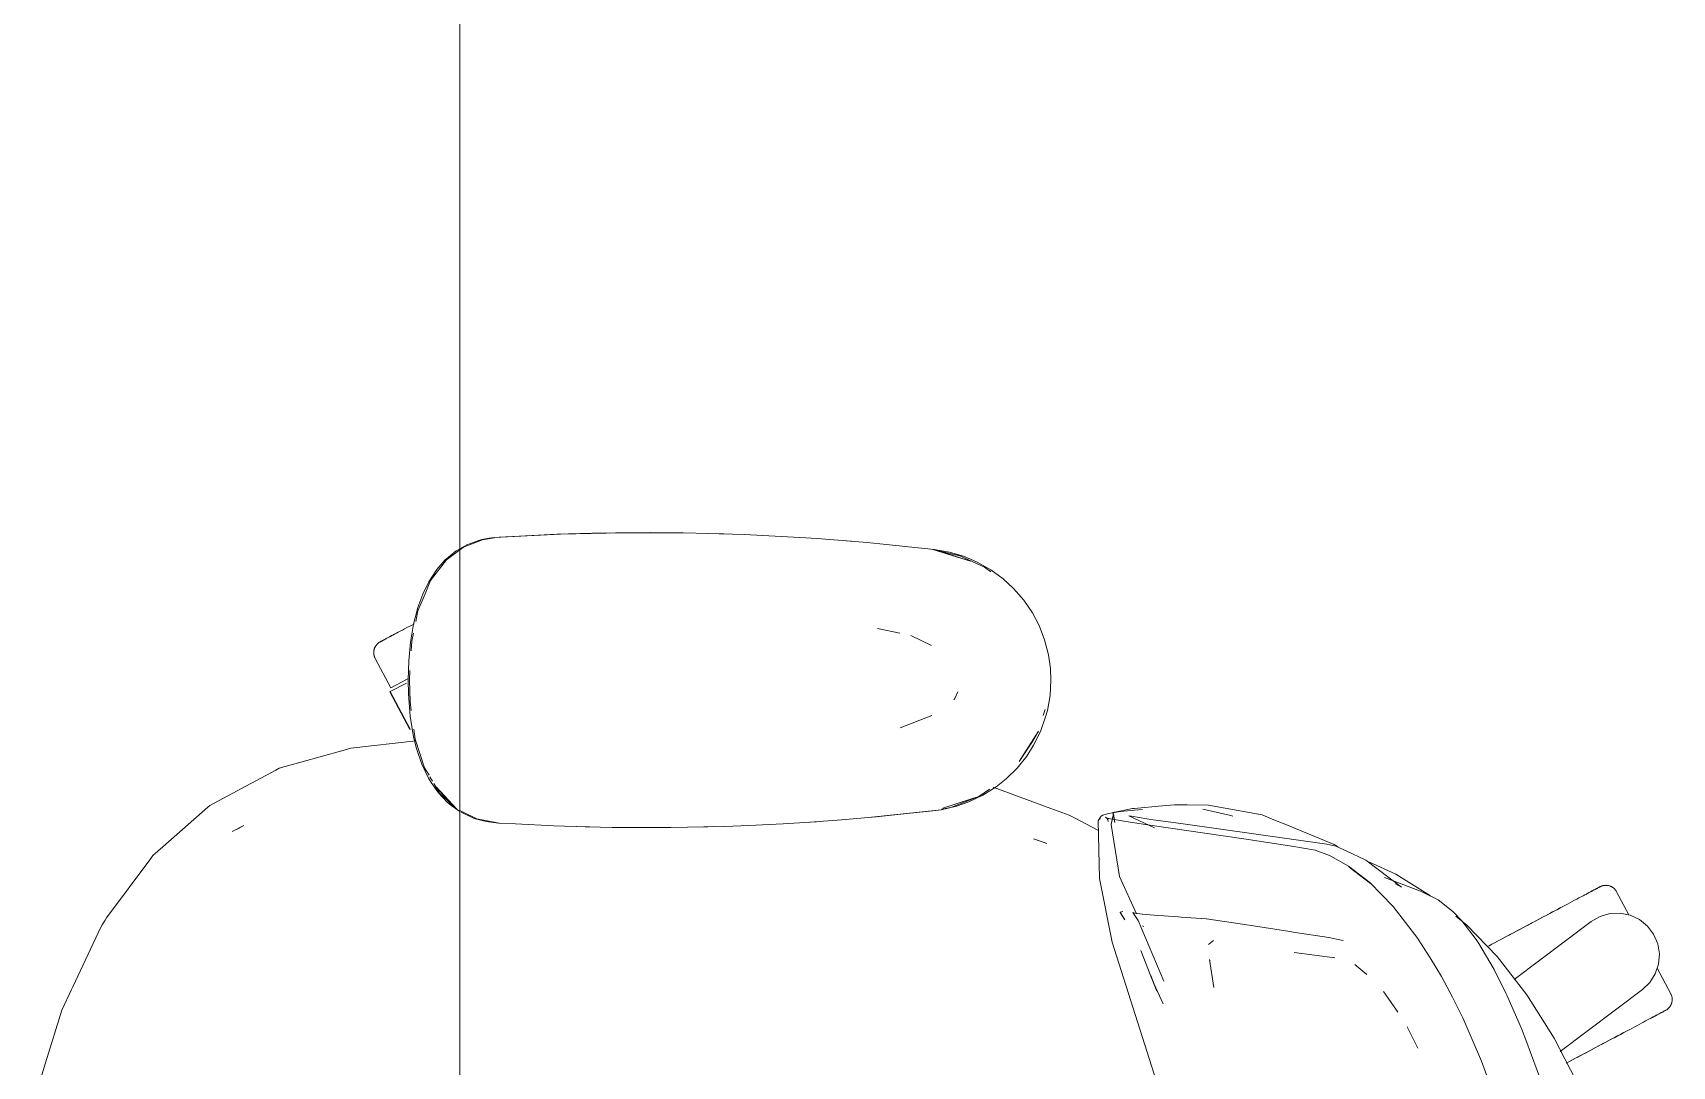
# Model space of a CAD drawing. Header units: millimetres. Extents: x 155927 to 317870, y -36033 to 97293.
# Drawn here: x 187003 to 187542, y 32283 to 32623 of the extents above; entities that cross this region are included whole.
import ezdxf

# ---------------------------------------------------------------- set-up
doc = ezdxf.new("R2010")
doc.units = ezdxf.units.MM
doc.header["$MEASUREMENT"] = 0
doc.layers.add('G-IMPT', color=8, linetype='CONTINUOUS', lineweight=9)
doc.layers.add('I-FURN', color=8, linetype='CONTINUOUS', lineweight=9)

msp = doc.modelspace()

# ---------------------------------------------------------------- linework, layer by layer
at = {"layer": 'G-IMPT'}
for p, q in [((187150.63, 32456.52), (187154.48, 32457.1)), ((187154.5, 32457.23), (187152.85, 32456.98)), ((187176.28, 32458.32), (187154.5, 32457.23)), ((187175.07, 32458.28), (187154.5, 32457.23)), ((187154.5, 32457.23), (187156.1, 32457.35)), ((187176.28, 32458.32), (187156.1, 32457.35)), ((187196.47, 32458.79), (187175.07, 32458.28)), ((187186.64, 32458.62), (187175.07, 32458.28)), ((187175.07, 32458.28), (187176.28, 32458.32)), ((187196.47, 32458.79), (187176.28, 32458.32)), ((187186.64, 32458.62), (187205.86, 32458.83)), ((187196.47, 32458.79), (187186.64, 32458.62)), ((187216.65, 32458.74), (187186.64, 32458.62)), ((187194.43, 32458.77), (187192.52, 32458.69)), ((187196.47, 32458.75), (187194.43, 32458.77)), ((187216.65, 32458.74), (187196.47, 32458.79)), ((187216.65, 32458.74), (187205.86, 32458.83)), ((187216.65, 32458.74), (187225.07, 32458.57)), ((187236.83, 32458.19), (187225.07, 32458.57)), ((187230.01, 32458.44), (187228.51, 32458.45)), ((187231.94, 32458.33), (187230.01, 32458.44)), ((187236.83, 32458.19), (187242.85, 32457.93)), ((187256.99, 32457.12), (187242.85, 32457.93)), ((187262.08, 32456.8), (187256.99, 32457.12)), ((187142.04, 32452.82), (187138.3, 32449.74)), ((187143.23, 32453.21), (187138.81, 32449.94)), ((187143.23, 32453.5), (187142.04, 32452.82)), ((187145.47, 32454.78), (187143.23, 32453.5)), ((187144.44, 32454.11), (187143.23, 32453.21)), ((187150.63, 32456.52), (187144.44, 32454.11)), ((187145.47, 32454.78), (187149.11, 32456.17)), ((187150.46, 32456.54), (187149.11, 32456.17)), ((187150.46, 32456.54), (187152.85, 32456.98)), ((187262.08, 32456.8), (187277.14, 32455.55)), ((187270.27, 32456.15), (187271.94, 32455.98)), ((187277.14, 32455.55), (187281.27, 32455.2)), ((187281.27, 32455.2), (187299.19, 32453.3)), ((187298.68, 32453.3), (187311.14, 32449.47)), ((187298.68, 32453.3), (187302, 32452.38)), ((187299.19, 32453.3), (187304.24, 32452.4)), ((187307.65, 32451.25), (187299.25, 32453.17)), ((187311.14, 32449.47), (187302, 32452.38)), ((187309.1, 32450.94), (187304.24, 32452.4)), ((187132.97, 32442.65), (187135.63, 32446.7)), ((187138.81, 32449.94), (187133.6, 32443.15)), ((187135.63, 32446.7), (187138.3, 32449.74)), ((187307.65, 32451.25), (187315.71, 32447.52)), ((187313.34, 32449.13), (187309.1, 32450.94)), ((187313.34, 32449.13), (187317.78, 32446.61)), ((187317.82, 32445.92), (187315.71, 32447.52)), ((187321.87, 32443.62), (187317.78, 32446.61)), ((187132.97, 32442.65), (187130.99, 32438.58)), ((187133.6, 32443.15), (187131.76, 32438.76)), ((187321.87, 32443.62), (187325.3, 32440.45)), ((187129.4, 32434.25), (187130.99, 32438.58)), ((187129.43, 32433.13), (187131.76, 32438.76)), ((187328.62, 32436.62), (187325.3, 32440.45)), ((187331.46, 32432.45), (187328.62, 32436.62)), ((187129.4, 32434.25), (187127.97, 32428.77)), ((187129.43, 32433.13), (187128.72, 32429.67)), ((187331.46, 32432.45), (187333.64, 32428.29)), ((187126.98, 32422.83), (187127.97, 32428.77)), ((187127.93, 32425.83), (187127.39, 32423.17)), ((187280.48, 32427.33), (187287.91, 32425.76)), ((187298.31, 32421.72), (187291.53, 32424.99)), ((187333.64, 32428.29), (187335.48, 32423.57)), ((187126.98, 32422.83), (187126.41, 32416.68)), ((187127.39, 32423.17), (187127.19, 32419.97)), ((187336.74, 32418.71), (187335.48, 32423.57)), ((187126.23, 32410.35), (187126.41, 32416.68)), ((187336.74, 32418.71), (187337.39, 32414.19)), ((187337.56, 32410.35), (187337.39, 32414.19)), ((187126.32, 32405.84), (187126.23, 32410.35)), ((187126.79, 32413.46), (187126.6, 32410.35)), ((187126.83, 32403.18), (187126.6, 32410.35)), ((187337.56, 32410.35), (187337.26, 32405.31)), ((187126.32, 32405.84), (187126.89, 32398.52)), ((187126.83, 32403.18), (187127.23, 32400.4)), ((187305.93, 32404.3), (187305.63, 32403.85)), ((187306.94, 32406.52), (187305.93, 32404.3)), ((187337.26, 32405.31), (187336.38, 32400.36)), ((187128.01, 32391.76), (187126.89, 32398.52)), ((187287.98, 32394.63), (187298.4, 32398.77)), ((187334.11, 32393.46), (187335.82, 32398.23)), ((187335.03, 32398.72), (187335.64, 32400.7)), ((187336.38, 32400.36), (187335.82, 32398.23)), ((187128.1, 32394.21), (187128.56, 32390.92)), ((187333.46, 32393.55), (187327.14, 32383.6)), ((187333.46, 32393.55), (187331.3, 32389.88)), ((187334.11, 32393.46), (187331.87, 32388.95)), ((187105.14, 32387.37), (187083.79, 32381.36)), ((187105.14, 32387.37), (187107.4, 32388)), ((187128.68, 32390.42), (187107.4, 32388)), ((187128.99, 32387.84), (187128.01, 32391.76)), ((187128.56, 32390.92), (187131.59, 32381.53)), ((187128.99, 32387.84), (187130.73, 32382.75)), ((187331.3, 32389.88), (187327.14, 32383.6)), ((187331.87, 32388.95), (187329.6, 32385.4)), ((187130.73, 32382.75), (187132.93, 32378.11)), ((187326.41, 32381.42), (187329.6, 32385.4)), ((187082.68, 32380.76), (187071.45, 32374.75)), ((187083.79, 32381.36), (187082.68, 32380.76)), ((187131.59, 32381.53), (187133.06, 32379.08)), ((187132.93, 32378.11), (187133.74, 32376.74)), ((187133.34, 32378.61), (187134.2, 32377.17)), ((187136.18, 32373.28), (187133.74, 32376.74)), ((187134.67, 32376.38), (187136.55, 32373.23)), ((187322.81, 32377.87), (187319.5, 32375.25)), ((187326.41, 32381.42), (187322.81, 32377.87)), ((187071.45, 32374.75), (187061.01, 32369.17)), ((187135.36, 32375.32), (187142.26, 32367.92)), ((187135.36, 32375.32), (187136.64, 32373.85)), ((187139.05, 32370.24), (187136.18, 32373.28)), ((187136.55, 32373.23), (187142.26, 32367.92)), ((187136.77, 32373.69), (187139.85, 32370.16)), ((187313.85, 32372.13), (187302, 32368.31)), ((187311.14, 32371.23), (187302, 32368.31)), ((187304.63, 32368.52), (187313.85, 32372.13)), ((187315.17, 32372.52), (187310.59, 32370.33)), ((187313.85, 32372.13), (187311.14, 32371.23)), ((187313.85, 32372.13), (187317.36, 32374.51)), ((187315.17, 32372.52), (187319.5, 32375.25)), ((187318.6, 32375.13), (187337.54, 32368.19)), ((187045.56, 32355.56), (187060.34, 32368.58)), ((187060.34, 32368.58), (187061.01, 32369.17)), ((187139.05, 32370.24), (187140.37, 32369.1)), ((187142.26, 32367.92), (187139.85, 32370.16)), ((187143.23, 32367.15), (187140.37, 32369.1)), ((187144.5, 32366.82), (187143.23, 32367.45)), ((187143.59, 32366.9), (187147.92, 32364.91)), ((187144.5, 32366.82), (187148.76, 32364.72)), ((187301.5, 32367.73), (187278.54, 32365.27)), ((187278.54, 32365.27), (187298.68, 32367.4)), ((187301.5, 32367.73), (187280.06, 32365.38)), ((187301.5, 32367.73), (187298.68, 32367.4)), ((187301.5, 32367.73), (187306.46, 32368.88)), ((187301.57, 32367.94), (187304.63, 32368.52)), ((187310.59, 32370.33), (187306.46, 32368.88)), ((187337.54, 32368.19), (187343.51, 32366)), ((187345.27, 32365.08), (187343.51, 32366)), ((187354.09, 32365.65), (187353.72, 32365.16)), ((187354.63, 32365.97), (187354.09, 32365.65)), ((187354.63, 32365.97), (187356.49, 32366.52)), ((187359.77, 32367.06), (187356.49, 32366.52)), ((187358.1, 32366.46), (187357.41, 32362.88)), ((187360.18, 32367.32), (187357.86, 32366.87)), ((187358.59, 32363.59), (187357.86, 32366.87)), ((187358.59, 32363.59), (187358.1, 32366.46)), ((187359.77, 32367.06), (187360.39, 32367.14)), ((187364.43, 32368.13), (187360.18, 32367.32)), ((187360.39, 32367.14), (187365.07, 32367.65)), ((187363.2, 32365.74), (187371.6, 32361.75)), ((187363.2, 32365.74), (187364.06, 32365.59)), ((187369.08, 32364.76), (187364.06, 32365.59)), ((187364.9, 32368.17), (187364.43, 32368.13)), ((187364.9, 32368.17), (187374.23, 32368.98)), ((187365.07, 32367.65), (187367.66, 32367.87)), ((187374.23, 32368.98), (187378.18, 32369.32)), ((187382.35, 32369.32), (187378.18, 32369.32)), ((187389.32, 32369.29), (187382.35, 32369.32)), ((187387.46, 32367.88), (187396.76, 32365.84)), ((187389.32, 32369.29), (187407.02, 32366.05)), ((187396.76, 32365.84), (187397.34, 32365.68)), ((187407.02, 32366.05), (187410.88, 32364.46)), ((187068.31, 32360.56), (187072.2, 32362.51)), ((187068.31, 32360.56), (187070.61, 32361.73)), ((187070.61, 32361.73), (187072.2, 32362.51)), ((187151.87, 32363.85), (187147.92, 32364.91)), ((187148.76, 32364.72), (187156.1, 32363.35)), ((187155.88, 32363.35), (187151.87, 32363.85)), ((187161.54, 32363.06), (187155.88, 32363.35)), ((187161.54, 32363.06), (187174.1, 32362.45)), ((187177.65, 32362.32), (187174.1, 32362.45)), ((187193.32, 32361.95), (187177.65, 32362.32)), ((187181.69, 32362.24), (187184.37, 32362.12)), ((187185.8, 32362.12), (187184.37, 32362.12)), ((187193.32, 32361.95), (187197.83, 32361.89)), ((187197.83, 32361.89), (187212.54, 32361.9)), ((187218.01, 32361.97), (187212.54, 32361.9)), ((187218.01, 32361.97), (187230.32, 32362.27)), ((187224.79, 32362.11), (187223.39, 32362.11)), ((187226.45, 32362.19), (187224.79, 32362.11)), ((187238.2, 32362.56), (187230.32, 32362.27)), ((187238.2, 32362.56), (187249.51, 32363.1)), ((187258.38, 32363.66), (187249.51, 32363.1)), ((187258.38, 32363.66), (187268.67, 32364.39)), ((187260.42, 32363.8), (187258.52, 32363.71)), ((187280.06, 32365.38), (187268.67, 32364.39)), ((187352.97, 32361.04), (187345.27, 32365.08)), ((187353.11, 32364.12), (187353.72, 32365.16)), ((187353.5, 32345.14), (187353.11, 32364.12)), ((187353.59, 32364.53), (187353.72, 32365.16)), ((187353.59, 32364.53), (187353.7, 32365.08)), ((187353.72, 32365.16), (187353.7, 32365.08)), ((187355.98, 32364.93), (187355.48, 32365.33)), ((187356.58, 32364.77), (187355.48, 32365.33)), ((187356.58, 32364.77), (187355.96, 32364.94)), ((187355.96, 32364.94), (187362.23, 32363.83)), ((187355.98, 32364.93), (187356.31, 32364.39)), ((187356.38, 32363.89), (187356.31, 32364.39)), ((187360.13, 32345.84), (187357.41, 32362.88)), ((187362.23, 32363.83), (187370.08, 32362.72)), ((187369.08, 32364.76), (187370.38, 32364.54)), ((187370.08, 32362.72), (187400.95, 32358.16)), ((187381.04, 32363.1), (187370.38, 32364.54)), ((187381.04, 32363.1), (187428.26, 32356.43)), ((187414.24, 32363.07), (187410.88, 32364.46)), ((187430.69, 32356.27), (187414.24, 32363.07)), ((187045.56, 32355.56), (187042.3, 32352.69)), ((187336.24, 32356.59), (187331.77, 32358.23)), ((187331.77, 32358.23), (187335.65, 32356.85)), ((187336.24, 32356.59), (187335.65, 32356.85)), ((187400.95, 32358.16), (187416.72, 32355.77)), ((187424.39, 32354.47), (187416.72, 32355.77)), ((187428.26, 32356.43), (187431.25, 32355.78)), ((187431.86, 32355.5), (187430.69, 32356.27)), ((187434.62, 32354.22), (187431.25, 32355.78)), ((187027, 32332.23), (187041.57, 32351.72)), ((187041.57, 32351.72), (187042.3, 32352.69)), ((187424.39, 32354.47), (187429.18, 32352.71)), ((187429.6, 32352.5), (187429.18, 32352.71)), ((187435.44, 32349.21), (187429.6, 32352.5)), ((187434.62, 32354.22), (187441.14, 32351.18)), ((187452.84, 32342.24), (187441.14, 32351.18)), ((187442.33, 32350.51), (187450.95, 32346.53)), ((187353.5, 32345.14), (187357.69, 32324.18)), ((187360.13, 32345.84), (187365.74, 32333.49)), ((187435.44, 32349.21), (187442.41, 32343.79)), ((187442.61, 32343.49), (187435.66, 32348.89)), ((187435.66, 32348.89), (187439.04, 32346.3)), ((187442.61, 32343.49), (187439.04, 32346.3)), ((187447.19, 32345.47), (187459.09, 32340.96)), ((187450.95, 32346.53), (187462.4, 32339.4)), ((187450.14, 32335.89), (187442.41, 32343.79)), ((187452.84, 32342.24), (187450.81, 32343.4)), ((187461.32, 32339.89), (187459.09, 32340.96)), ((187463.76, 32338.71), (187461.32, 32339.89)), ((187464.89, 32338.1), (187463.76, 32338.71)), ((187360.27, 32334.01), (187360.33, 32334.03)), ((187360.27, 32334.01), (187361.86, 32331.55)), ((187361.2, 32334.31), (187360.33, 32334.03)), ((187361.86, 32331.55), (187360.33, 32334.03)), ((187360.33, 32334.03), (187361.82, 32331.56)), ((187365.19, 32333.72), (187364.47, 32334)), ((187364.47, 32334), (187366.23, 32331.34)), ((187365.19, 32333.72), (187365.21, 32333.71)), ((187367.59, 32333.42), (187365.21, 32333.71)), ((187367.59, 32333.42), (187367.67, 32333.41)), ((187371.54, 32333.12), (187367.67, 32333.41)), ((187379.4, 32332.55), (187371.54, 32333.12)), ((187450.14, 32335.89), (187458.16, 32325.46)), ((187464.89, 32338.1), (187469.76, 32334.24)), ((187469.76, 32334.24), (187472.65, 32331.21)), ((187025.18, 32329.17), (187015.92, 32309.53)), ((187025.18, 32329.17), (187025.6, 32329.88)), ((187026.54, 32331.46), (187025.6, 32329.88)), ((187027, 32332.23), (187026.54, 32331.46)), ((187366.23, 32331.34), (187374.67, 32311.36)), ((187367.68, 32329.62), (187368.12, 32329.35)), ((187380.39, 32332.48), (187379.4, 32332.55)), ((187388.63, 32331.86), (187380.39, 32332.48)), ((187388.63, 32331.86), (187388.71, 32331.85)), ((187402.78, 32329.82), (187388.71, 32331.85)), ((187402.78, 32329.82), (187416.14, 32327.71)), ((187416.14, 32327.71), (187416.65, 32327.63)), ((187474.32, 32329.79), (187470.65, 32332.79)), ((187472.65, 32331.21), (187477.37, 32325.08)), ((187474.32, 32329.79), (187484.28, 32319.5)), ((187373.68, 32273.94), (187357.69, 32324.18)), ((187389.37, 32323.47), (187391.01, 32324.75)), ((187417.26, 32327.53), (187416.65, 32327.63)), ((187417.26, 32327.53), (187428.98, 32325.73)), ((187428.98, 32325.73), (187429.45, 32325.66)), ((187431.43, 32325.23), (187429.45, 32325.66)), ((187433.6, 32324.77), (187431.43, 32325.23)), ((187458.33, 32325.2), (187458.16, 32325.46)), ((187462.21, 32319.1), (187458.33, 32325.2)), ((187477.37, 32325.08), (187478.23, 32323.79)), ((187482.96, 32315.79), (187478.23, 32323.79)), ((187370.37, 32312.99), (187367.12, 32321.46)), ((187389.72, 32318.53), (187391.12, 32309.36)), ((187389.72, 32318.53), (187389.77, 32318.18)), ((187417.56, 32320.85), (187430.91, 32319.07)), ((187430.91, 32319.07), (187430.44, 32319.22)), ((187441.41, 32313.57), (187437.5, 32316.91)), ((187462.21, 32319.1), (187465.98, 32312.87)), ((187494.09, 32306.9), (187484.28, 32319.5)), ((187372.39, 32308.09), (187370.37, 32313.2)), ((187370.37, 32313.2), (187372.39, 32308.08)), ((187370.37, 32312.99), (187372.39, 32308.09)), ((187469.55, 32306.08), (187465.98, 32312.87)), ((187483.27, 32315.19), (187482.96, 32315.79)), ((187483.27, 32315.19), (187487.27, 32307.18)), ((187012.29, 32301.85), (187015.48, 32308.61)), ((187015.92, 32309.53), (187015.48, 32308.61)), ((187371.39, 32310.62), (187374.44, 32303.9)), ((187447.69, 32306.94), (187446.93, 32308.04)), ((187447.69, 32306.94), (187451.18, 32301.81)), ((187487.49, 32306.74), (187487.27, 32307.18)), ((187487.49, 32306.74), (187492.26, 32295.78)), ((187503.06, 32292.6), (187494.09, 32306.9)), ((187012.29, 32301.85), (187006.97, 32284.58)), ((187451.18, 32301.81), (187451.57, 32301.23)), ((187469.55, 32306.08), (187472.94, 32299.36)), ((187454.71, 32296.33), (187458.25, 32289.36)), ((187479.11, 32285.13), (187472.94, 32299.36)), ((187492.26, 32295.78), (187493.74, 32292.1)), ((187499.34, 32277.03), (187493.74, 32292.1)), ((187510.15, 32278.82), (187503.06, 32292.6)), ((187006.97, 32284.58), (187002.78, 32270.97)), ((187484.57, 32270.25), (187479.11, 32285.13))]:
    msp.add_line(p, q, dxfattribs=at)
at = {"layer": 'I-FURN'}
for p, q in [((187143.23, 31408.14), (187143.23, 32808.14)), ((187143.23, 32808.14), (187143.23, 31408.14)), ((187119.87, 32424.46), (187120.35, 32424.71)), ((187120.62, 32424.86), (187120.12, 32424.59)), ((187120.35, 32424.71), (187120.87, 32424.99)), ((187121.16, 32425.14), (187120.62, 32424.86)), ((187120.87, 32424.99), (187121.42, 32425.28)), ((187121.73, 32425.45), (187121.16, 32425.14)), ((187121.42, 32425.28), (187122, 32425.59)), ((187122.33, 32425.77), (187121.73, 32425.45)), ((187122.96, 32426.1), (187122.33, 32425.77)), ((187123.63, 32426.46), (187122.96, 32426.1)), ((187124.32, 32426.82), (187123.63, 32426.46)), ((187125.04, 32427.21), (187124.32, 32426.82)), ((187125.79, 32427.61), (187125.04, 32427.21)), ((187126.57, 32428.02), (187125.79, 32427.61)), ((187127.37, 32428.45), (187126.57, 32428.02)), ((187128.19, 32428.88), (187127.37, 32428.45)), ((187114.89, 32419.51), (187114.9, 32419.67)), ((187114.89, 32419.35), (187114.89, 32419.51)), ((187114.89, 32419.19), (187114.89, 32419.35)), ((187114.9, 32419.67), (187114.91, 32419.83)), ((187114.91, 32419.83), (187114.93, 32419.99)), ((187114.93, 32419.99), (187114.96, 32420.15)), ((187114.96, 32420.15), (187115, 32420.31)), ((187115, 32420.31), (187115.04, 32420.47)), ((187115.04, 32420.47), (187115.08, 32420.62)), ((187115.08, 32420.62), (187115.13, 32420.77)), ((187115.13, 32420.77), (187115.19, 32420.92)), ((187115.19, 32420.92), (187115.26, 32421.07)), ((187115.26, 32421.07), (187115.33, 32421.22)), ((187115.33, 32421.22), (187115.4, 32421.36)), ((187115.4, 32421.36), (187115.49, 32421.5)), ((187115.49, 32421.5), (187115.57, 32421.63)), ((187115.57, 32421.63), (187115.66, 32421.77)), ((187115.66, 32421.77), (187115.76, 32421.89)), ((187115.76, 32421.89), (187115.87, 32422.02)), ((187115.87, 32422.02), (187115.97, 32422.14)), ((187115.97, 32422.14), (187116.09, 32422.25)), ((187116.09, 32422.25), (187116.2, 32422.36)), ((187116.2, 32422.36), (187116.32, 32422.47)), ((187116.32, 32422.47), (187116.45, 32422.57)), ((187116.45, 32422.57), (187116.58, 32422.67)), ((187116.58, 32422.67), (187116.71, 32422.76)), ((187116.71, 32422.76), (187116.85, 32422.84)), ((187116.85, 32422.84), (187116.99, 32422.92)), ((187116.99, 32422.92), (187117.03, 32422.95)), ((187117.07, 32422.97), (187117.03, 32422.95)), ((187117.03, 32422.95), (187117.05, 32422.96)), ((187117.03, 32422.95), (187117.03, 32422.95)), ((187117.05, 32422.96), (187117.11, 32422.99)), ((187117.16, 32423.01), (187117.07, 32422.97)), ((187117.11, 32422.99), (187117.21, 32423.04)), ((187117.28, 32423.08), (187117.16, 32423.01)), ((187117.21, 32423.04), (187117.35, 32423.12)), ((187117.44, 32423.17), (187117.28, 32423.08)), ((187117.35, 32423.12), (187117.53, 32423.21)), ((187117.64, 32423.27), (187117.44, 32423.17)), ((187117.53, 32423.21), (187117.75, 32423.33)), ((187117.88, 32423.4), (187117.64, 32423.27)), ((187117.75, 32423.33), (187118.01, 32423.47)), ((187118.16, 32423.55), (187117.88, 32423.4)), ((187118.01, 32423.47), (187118.3, 32423.62)), ((187118.48, 32423.72), (187118.16, 32423.55)), ((187118.3, 32423.62), (187118.64, 32423.8)), ((187118.83, 32423.91), (187118.48, 32423.72)), ((187118.64, 32423.8), (187119.01, 32424)), ((187119.23, 32424.12), (187118.83, 32423.91)), ((187119.01, 32424), (187119.42, 32424.22)), ((187119.66, 32424.34), (187119.23, 32424.12)), ((187119.42, 32424.22), (187119.87, 32424.46)), ((187120.12, 32424.59), (187119.66, 32424.34)), ((187114.9, 32419.03), (187114.89, 32419.19)), ((187114.92, 32418.87), (187114.9, 32419.03)), ((187114.95, 32418.71), (187114.92, 32418.87)), ((187114.98, 32418.55), (187114.95, 32418.71)), ((187115.01, 32418.39), (187114.98, 32418.55)), ((187115.05, 32418.24), (187115.01, 32418.39)), ((187115.1, 32418.09), (187115.05, 32418.24)), ((187115.16, 32417.93), (187115.1, 32418.09)), ((187115.22, 32417.79), (187115.16, 32417.93)), ((187115.29, 32417.64), (187115.22, 32417.79)), ((187115.36, 32417.49), (187115.29, 32417.64)), ((187115.36, 32417.49), (187120.51, 32407.81)), ((187120.33, 32406.58), (187125.62, 32409.39)), ((187120.51, 32407.81), (187126.14, 32410.8)), ((187120.15, 32406.49), (187126.73, 32394.13)), ((187126.9, 32394.22), (187120.33, 32406.58)), ((187126.99, 32394.27), (187126.9, 32394.22)), ((187511.19, 32338.75), (187510.48, 32338.37)), ((187511.87, 32339.11), (187511.19, 32338.75)), ((187512.52, 32339.45), (187511.87, 32339.11)), ((187513.13, 32339.78), (187512.52, 32339.45)), ((187513.72, 32340.09), (187513.13, 32339.78)), ((187513.41, 32339.92), (187513.97, 32340.23)), ((187514.27, 32340.38), (187513.72, 32340.09)), ((187513.97, 32340.23), (187514.51, 32340.51)), ((187514.78, 32340.66), (187514.27, 32340.38)), ((187514.51, 32340.51), (187515.01, 32340.78)), ((187515.27, 32340.91), (187514.78, 32340.66)), ((187515.01, 32340.78), (187515.48, 32341.03)), ((187515.71, 32341.15), (187515.27, 32340.91)), ((187515.48, 32341.03), (187515.91, 32341.25)), ((187516.12, 32341.37), (187515.71, 32341.15)), ((187515.91, 32341.25), (187516.3, 32341.46)), ((187516.5, 32341.57), (187516.12, 32341.37)), ((187516.3, 32341.46), (187516.65, 32341.65)), ((187516.83, 32341.75), (187516.5, 32341.57)), ((187516.65, 32341.65), (187516.97, 32341.82)), ((187517.13, 32341.9), (187516.83, 32341.75)), ((187516.97, 32341.82), (187517.25, 32341.97)), ((187517.39, 32342.04), (187517.13, 32341.9)), ((187517.25, 32341.97), (187517.49, 32342.1)), ((187517.61, 32342.16), (187517.39, 32342.04)), ((187517.49, 32342.1), (187517.69, 32342.2)), ((187517.79, 32342.25), (187517.61, 32342.16)), ((187517.69, 32342.2), (187517.86, 32342.29)), ((187517.93, 32342.33), (187517.79, 32342.25)), ((187517.86, 32342.29), (187517.98, 32342.36)), ((187518.03, 32342.38), (187517.93, 32342.33)), ((187517.98, 32342.36), (187518.06, 32342.4)), ((187518.09, 32342.41), (187518.03, 32342.38)), ((187518.06, 32342.4), (187518.1, 32342.42)), ((187518.11, 32342.42), (187518.09, 32342.41)), ((187518.1, 32342.42), (187518.11, 32342.42)), ((187518.11, 32342.42), (187518.25, 32342.5)), ((187518.25, 32342.5), (187518.4, 32342.56)), ((187518.4, 32342.56), (187518.55, 32342.63)), ((187518.55, 32342.63), (187518.7, 32342.68)), ((187518.7, 32342.68), (187518.85, 32342.73)), ((187518.85, 32342.73), (187519.01, 32342.77)), ((187519.01, 32342.77), (187519.16, 32342.81)), ((187519.16, 32342.81), (187519.32, 32342.84)), ((187519.32, 32342.84), (187519.48, 32342.86)), ((187519.48, 32342.86), (187519.64, 32342.88)), ((187519.64, 32342.88), (187519.8, 32342.89)), ((187519.8, 32342.89), (187519.96, 32342.9)), ((187519.96, 32342.9), (187520.13, 32342.89)), ((187520.13, 32342.89), (187520.29, 32342.89)), ((187520.29, 32342.89), (187520.45, 32342.87)), ((187520.45, 32342.87), (187520.61, 32342.85)), ((187520.61, 32342.85), (187520.77, 32342.82)), ((187520.77, 32342.82), (187520.92, 32342.79)), ((187520.92, 32342.79), (187521.08, 32342.75)), ((187521.08, 32342.75), (187521.23, 32342.7)), ((187521.23, 32342.7), (187521.39, 32342.65)), ((187521.39, 32342.65), (187521.54, 32342.59)), ((187521.54, 32342.59), (187521.68, 32342.53)), ((187521.68, 32342.53), (187521.83, 32342.46)), ((187521.83, 32342.46), (187521.97, 32342.38)), ((187521.97, 32342.38), (187522.11, 32342.3)), ((187522.11, 32342.3), (187522.25, 32342.21)), ((187522.25, 32342.21), (187522.38, 32342.12)), ((187522.38, 32342.12), (187522.51, 32342.02)), ((187522.51, 32342.02), (187522.63, 32341.92)), ((187522.63, 32341.92), (187522.75, 32341.81)), ((187522.75, 32341.81), (187522.87, 32341.7)), ((187522.87, 32341.7), (187522.98, 32341.58)), ((187522.98, 32341.58), (187523.08, 32341.46)), ((187523.08, 32341.46), (187523.18, 32341.34)), ((187523.18, 32341.34), (187523.28, 32341.21)), ((187523.28, 32341.21), (187523.37, 32341.07)), ((187523.37, 32341.07), (187523.46, 32340.94)), ((187523.46, 32340.94), (187523.54, 32340.8)), ((187523.54, 32340.8), (187523.56, 32340.76)), ((187527.59, 32333.18), (187523.56, 32340.76)), ((187499.66, 32332.61), (187500.62, 32333.13)), ((187501.13, 32333.4), (187500.18, 32332.89)), ((187500.62, 32333.13), (187501.57, 32333.63)), ((187502.08, 32333.9), (187501.13, 32333.4)), ((187501.57, 32333.63), (187502.51, 32334.13)), ((187503.01, 32334.4), (187502.08, 32333.9)), ((187502.51, 32334.13), (187503.43, 32334.62)), ((187503.92, 32334.88), (187503.01, 32334.4)), ((187503.43, 32334.62), (187504.34, 32335.1)), ((187504.82, 32335.36), (187503.92, 32334.88)), ((187504.34, 32335.1), (187505.22, 32335.57)), ((187505.69, 32335.82), (187504.82, 32335.36)), ((187505.22, 32335.57), (187506.09, 32336.04)), ((187506.55, 32336.28), (187505.69, 32335.82)), ((187506.09, 32336.04), (187506.94, 32336.49)), ((187507.39, 32336.72), (187506.55, 32336.28)), ((187508.2, 32337.16), (187507.39, 32336.72)), ((187508.99, 32337.57), (187508.2, 32337.16)), ((187509.75, 32337.98), (187508.99, 32337.57)), ((187510.48, 32338.37), (187509.75, 32337.98)), ((187518.13, 32332.67), (187521.37, 32333.61)), ((187521.37, 32333.61), (187524.74, 32333.75)), ((187524.74, 32333.75), (187528.05, 32333.08)), ((187528.05, 32333.08), (187531.1, 32331.64)), ((187489.69, 32327.32), (187490.69, 32327.85)), ((187489.9, 32311.9), (187515.21, 32330.98)), ((187491.23, 32328.13), (187490.23, 32327.6)), ((187490.69, 32327.85), (187491.69, 32328.38)), ((187492.24, 32328.67), (187491.23, 32328.13)), ((187491.69, 32328.38), (187492.7, 32328.91)), ((187493.24, 32329.2), (187492.24, 32328.67)), ((187492.7, 32328.91), (187493.7, 32329.45)), ((187494.25, 32329.74), (187493.24, 32329.2)), ((187493.7, 32329.45), (187494.71, 32329.98)), ((187495.25, 32330.27), (187494.25, 32329.74)), ((187494.71, 32329.98), (187495.71, 32330.52)), ((187496.25, 32330.8), (187495.25, 32330.27)), ((187495.71, 32330.52), (187496.71, 32331.05)), ((187497.24, 32331.33), (187496.25, 32330.8)), ((187496.71, 32331.05), (187497.7, 32331.57)), ((187498.23, 32331.86), (187497.24, 32331.33)), ((187497.7, 32331.57), (187498.68, 32332.1)), ((187499.21, 32332.38), (187498.23, 32331.86)), ((187498.68, 32332.1), (187499.66, 32332.61)), ((187500.18, 32332.89), (187499.21, 32332.38)), ((187515.21, 32330.98), (187518.13, 32332.67)), ((187531.1, 32331.64), (187533.71, 32329.51)), ((187533.71, 32329.51), (187535.74, 32326.82)), ((187481.6, 32323.02), (187481.41, 32322.91)), ((187482.51, 32323.5), (187481.6, 32323.02)), ((187482.02, 32323.24), (187482.93, 32323.72)), ((187483.43, 32323.99), (187482.51, 32323.5)), ((187482.93, 32323.72), (187483.86, 32324.22)), ((187484.37, 32324.49), (187483.43, 32323.99)), ((187483.86, 32324.22), (187484.81, 32324.72)), ((187485.32, 32324.99), (187484.37, 32324.49)), ((187484.81, 32324.72), (187485.76, 32325.23)), ((187486.28, 32325.5), (187485.32, 32324.99)), ((187485.76, 32325.23), (187486.73, 32325.74)), ((187487.26, 32326.02), (187486.28, 32325.5)), ((187486.73, 32325.74), (187487.71, 32326.26)), ((187488.24, 32326.55), (187487.26, 32326.02)), ((187487.71, 32326.26), (187488.7, 32326.79)), ((187489.23, 32327.07), (187488.24, 32326.55)), ((187488.7, 32326.79), (187489.69, 32327.32)), ((187490.23, 32327.6), (187489.23, 32327.07)), ((187535.74, 32326.82), (187537.07, 32323.71)), ((187537.07, 32323.71), (187537.61, 32320.39)), ((187537.35, 32317.02), (187536.28, 32313.82)), ((187537.61, 32320.39), (187537.35, 32317.02)), ((187536.28, 32313.82), (187534.48, 32310.97)), ((187541.37, 32307.26), (187536.9, 32315.67)), ((187532.06, 32308.63), (187504.99, 32288.23)), ((187534.48, 32310.97), (187532.06, 32308.63)), ((187541.37, 32307.26), (187541.44, 32307.12)), ((187541.44, 32307.12), (187541.51, 32306.97)), ((187541.51, 32306.97), (187541.57, 32306.82)), ((187541.57, 32306.82), (187541.63, 32306.67)), ((187541.63, 32306.67), (187541.67, 32306.51)), ((187541.67, 32306.51), (187541.72, 32306.36)), ((187541.72, 32306.36), (187541.75, 32306.2)), ((187541.75, 32306.2), (187541.78, 32306.04)), ((187537.72, 32300.75), (187537.31, 32300.54)), ((187537.5, 32300.64), (187537.89, 32300.85)), ((187538.09, 32300.95), (187537.72, 32300.75)), ((187537.89, 32300.85), (187538.25, 32301.04)), ((187538.43, 32301.13), (187538.09, 32300.95)), ((187538.25, 32301.04), (187538.57, 32301.21)), ((187538.72, 32301.29), (187538.43, 32301.13)), ((187538.57, 32301.21), (187538.85, 32301.35)), ((187538.98, 32301.43), (187538.72, 32301.29)), ((187538.85, 32301.35), (187539.09, 32301.48)), ((187539.2, 32301.54), (187538.98, 32301.43)), ((187539.09, 32301.48), (187539.29, 32301.59)), ((187539.38, 32301.64), (187539.2, 32301.54)), ((187539.29, 32301.59), (187539.45, 32301.68)), ((187539.52, 32301.71), (187539.38, 32301.64)), ((187539.45, 32301.68), (187539.57, 32301.74)), ((187539.62, 32301.77), (187539.52, 32301.71)), ((187539.57, 32301.74), (187539.66, 32301.78)), ((187539.68, 32301.8), (187539.62, 32301.77)), ((187539.66, 32301.78), (187539.7, 32301.81)), ((187539.7, 32301.81), (187539.68, 32301.8)), ((187539.74, 32301.83), (187539.7, 32301.81)), ((187539.7, 32301.81), (187539.7, 32301.81)), ((187539.88, 32301.91), (187539.74, 32301.83)), ((187540.02, 32302), (187539.88, 32301.91)), ((187540.15, 32302.09), (187540.02, 32302)), ((187540.28, 32302.18), (187540.15, 32302.09)), ((187540.41, 32302.28), (187540.28, 32302.18)), ((187540.53, 32302.39), (187540.41, 32302.28)), ((187540.64, 32302.5), (187540.53, 32302.39)), ((187540.76, 32302.62), (187540.64, 32302.5)), ((187540.86, 32302.74), (187540.76, 32302.62)), ((187540.97, 32302.86), (187540.86, 32302.74)), ((187541.06, 32302.99), (187540.97, 32302.86)), ((187541.16, 32303.12), (187541.06, 32302.99)), ((187541.24, 32303.26), (187541.16, 32303.12)), ((187541.33, 32303.4), (187541.24, 32303.26)), ((187541.4, 32303.54), (187541.33, 32303.4)), ((187541.47, 32303.68), (187541.4, 32303.54)), ((187541.54, 32303.83), (187541.47, 32303.68)), ((187541.59, 32303.98), (187541.54, 32303.83)), ((187541.65, 32304.13), (187541.59, 32303.98)), ((187541.69, 32304.29), (187541.65, 32304.13)), ((187541.73, 32304.44), (187541.69, 32304.29)), ((187541.77, 32304.6), (187541.73, 32304.44)), ((187541.79, 32304.76), (187541.77, 32304.6)), ((187541.78, 32306.04), (187541.81, 32305.88)), ((187541.82, 32304.92), (187541.79, 32304.76)), ((187541.81, 32305.88), (187541.83, 32305.72)), ((187541.83, 32305.08), (187541.82, 32304.92)), ((187541.83, 32305.72), (187541.84, 32305.56)), ((187541.84, 32305.24), (187541.83, 32305.08)), ((187541.84, 32305.56), (187541.84, 32305.4)), ((187541.84, 32305.4), (187541.84, 32305.24)), ((187526.82, 32294.96), (187527.69, 32295.42)), ((187527.69, 32295.42), (187528.53, 32295.87)), ((187528.53, 32295.87), (187529.36, 32296.31)), ((187529.36, 32296.31), (187530.16, 32296.73)), ((187530.16, 32296.73), (187530.94, 32297.15)), ((187530.94, 32297.15), (187531.69, 32297.55)), ((187531.69, 32297.55), (187532.41, 32297.93)), ((187532.41, 32297.93), (187533.1, 32298.3)), ((187533.1, 32298.3), (187533.77, 32298.65)), ((187533.77, 32298.65), (187534.4, 32298.99)), ((187534.4, 32298.99), (187535, 32299.31)), ((187535.31, 32299.47), (187534.73, 32299.16)), ((187535, 32299.31), (187535.57, 32299.61)), ((187535.86, 32299.77), (187535.31, 32299.47)), ((187535.57, 32299.61), (187536.11, 32299.9)), ((187536.38, 32300.04), (187535.86, 32299.77)), ((187536.11, 32299.9), (187536.61, 32300.16)), ((187536.86, 32300.3), (187536.38, 32300.04)), ((187536.61, 32300.16), (187537.07, 32300.41)), ((187537.31, 32300.54), (187536.86, 32300.3)), ((187537.07, 32300.41), (187537.5, 32300.64)), ((187517.84, 32290.19), (187516.84, 32289.66)), ((187517.31, 32289.9), (187518.3, 32290.43)), ((187518.84, 32290.72), (187517.84, 32290.19)), ((187518.3, 32290.43), (187519.29, 32290.96)), ((187519.83, 32291.24), (187518.84, 32290.72)), ((187519.29, 32290.96), (187520.28, 32291.48)), ((187520.8, 32291.76), (187519.83, 32291.24)), ((187520.28, 32291.48), (187521.25, 32292)), ((187521.77, 32292.28), (187520.8, 32291.76)), ((187521.25, 32292), (187522.21, 32292.51)), ((187522.73, 32292.78), (187521.77, 32292.28)), ((187522.21, 32292.51), (187523.17, 32293.02)), ((187523.67, 32293.29), (187522.73, 32292.78)), ((187523.17, 32293.02), (187524.1, 32293.51)), ((187524.6, 32293.78), (187523.67, 32293.29)), ((187524.1, 32293.51), (187525.03, 32294.01)), ((187525.52, 32294.27), (187524.6, 32293.78)), ((187525.03, 32294.01), (187525.93, 32294.49)), ((187525.93, 32294.49), (187526.82, 32294.96)), ((187507.88, 32284.89), (187506.92, 32284.38)), ((187507.36, 32284.61), (187508.33, 32285.13)), ((187508.85, 32285.41), (187507.88, 32284.89)), ((187508.33, 32285.13), (187509.31, 32285.65)), ((187509.84, 32285.93), (187508.85, 32285.41)), ((187509.31, 32285.65), (187510.29, 32286.17)), ((187510.83, 32286.46), (187509.84, 32285.93)), ((187510.29, 32286.17), (187511.29, 32286.7)), ((187511.83, 32286.99), (187510.83, 32286.46)), ((187511.29, 32286.7), (187512.29, 32287.23)), ((187512.83, 32287.52), (187511.83, 32286.99)), ((187512.29, 32287.23), (187513.29, 32287.76)), ((187513.83, 32288.05), (187512.83, 32287.52)), ((187513.29, 32287.76), (187514.29, 32288.3)), ((187514.84, 32288.59), (187513.83, 32288.05)), ((187514.29, 32288.3), (187515.3, 32288.83)), ((187515.84, 32289.12), (187514.84, 32288.59)), ((187515.3, 32288.83), (187516.3, 32289.37)), ((187516.84, 32289.66), (187515.84, 32289.12)), ((187516.3, 32289.37), (187517.31, 32289.9))]:
    msp.add_line(p, q, dxfattribs=at)

doc.saveas('drawing.dxf')
